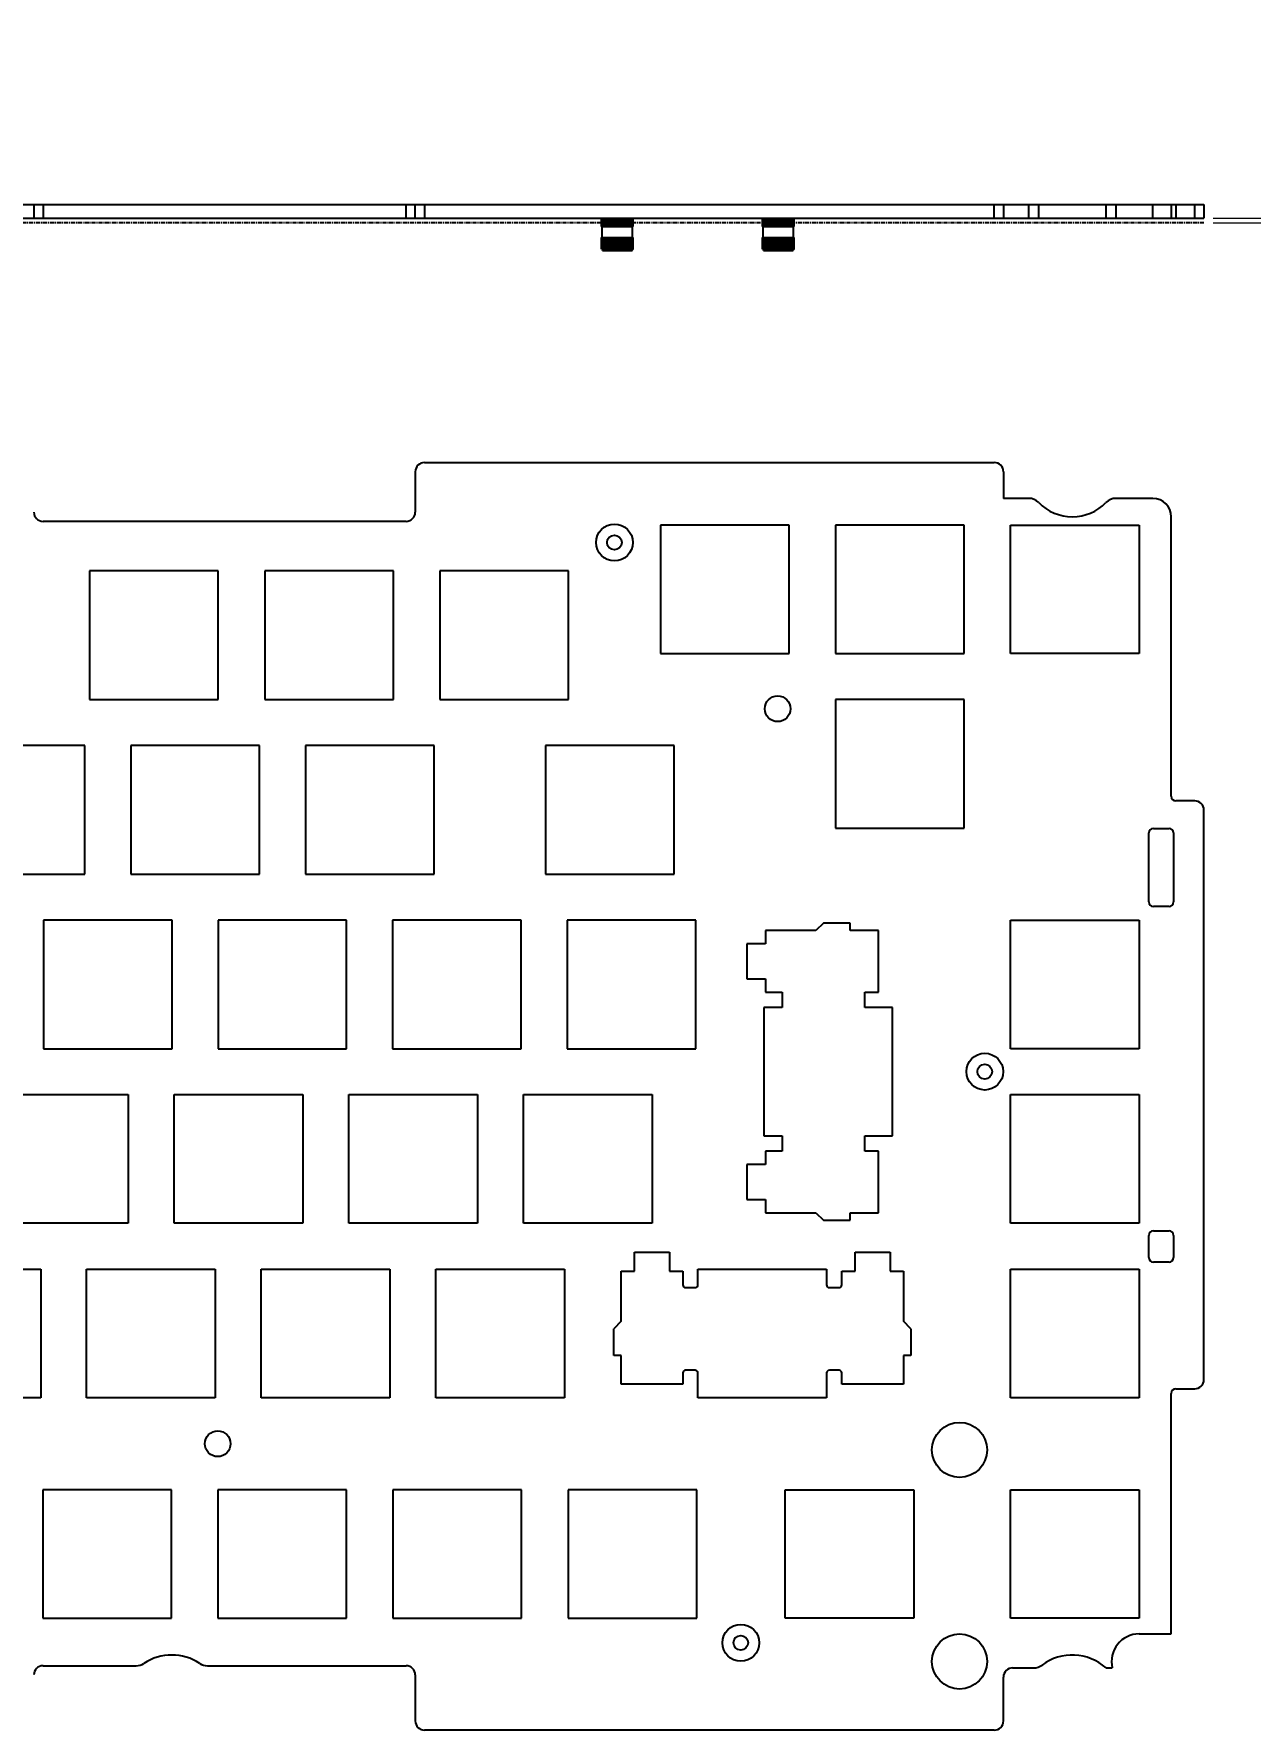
# Model space of a CAD drawing. Header units: inches. Extents: x 581 to 1083, y 756 to 1133.
# Drawn here: x 772.2 to 904.5, y 755.7 to 940.4 of the extents above; entities that cross this region are included whole.
import ezdxf

# ---------------------------------------------------------------- set-up
doc = ezdxf.new("R2010")
doc.units = ezdxf.units.IN
doc.header["$LTSCALE"] = 1.21
doc.header["$MEASUREMENT"] = 0
doc.header["$PDMODE"] = 3
doc.header["$PDSIZE"] = 0.3125
doc.linetypes.add('CENTER', pattern=[0.6, 0.375, -0.075, 0.075, -0.075])
doc.layers.get('0').update_dxf_attribs({"linetype": 'CONTINUOUS'})
doc.layers.get('Defpoints').update_dxf_attribs({"linetype": 'CONTINUOUS'})
doc.styles.get("Standard").update_dxf_attribs({"font": 'txt', "width": 0.8})
doc.dimstyles.new('YanXiu', dxfattribs={"dimscale": 1.5, "dimtxt": 4, "dimasz": 3, "dimexe": 0.66, "dimexo": 0.66, "dimgap": 0.66, "dimtad": 0, "dimdsep": 46, "dimtxsty": 'STANDARD', "dimcen": 0, "dimclrd": 3, "dimclre": 6, "dimclrt": 3, "dimazin": 2, "dimtm": 1e-09, "dimtfac": 1, "dimtofl": 0, "dimtmove": 0, "dimatfit": 3, "dimfxl": 1, "dimlwd": 5, "dimlwe": 5, "dimarcsym": 0})

# ---------------------------------------------------------------- blocks, each defined once
blk = doc.blocks.new('*D19')
at = {"color": 3, "lineweight": 5}
for p, q in [((944.81, 924.78), (944.81, 929.28)), ((944.81, 915.28), (944.81, 910.78))]:
    blk.add_line(p, q, dxfattribs=at)
at = {"color": 6, "lineweight": 5}
for p, q in [((900.5, 920.28), (945.8, 920.28)), ((900.5, 919.78), (945.8, 919.78))]:
    blk.add_line(p, q, dxfattribs=at)
at = {"color": 3}
for points in [[(944.06, 924.78), (945.56, 924.78), (944.81, 920.28)], [(944.06, 915.28), (945.56, 915.28), (944.81, 919.78)]]:
    blk.add_solid(points, dxfattribs=at)
at = {"layer": 'Defpoints', "color": 0}
for p in [(899.51, 920.28), (899.51, 919.78), (944.81, 920.28)]:
    blk.add_point(p, dxfattribs=at)
at = {"color": 3, "insert": (944.81, 934.67), "char_height": 6, "attachment_point": 5, "rotation": 90}
blk.add_mtext('0.5', dxfattribs=at)

msp = doc.modelspace()

# ---------------------------------------------------------------- linework, layer by layer
at = {"color": 7, "linetype": 'Continuous'}
for p, q in [((580.83, 921.779), (899.51, 921.779)), ((772.195, 921.779), (772.195, 920.279)), ((773.195, 921.779), (773.195, 920.279)), ((812.695, 920.279), (812.695, 921.779)), ((813.695, 920.279), (813.695, 921.779)), ((814.695, 921.779), (814.695, 920.279)), ((876.695, 920.279), (876.695, 921.779)), ((877.695, 921.779), (877.695, 920.279)), ((880.462, 920.279), (880.462, 921.779)), ((881.538, 920.279), (881.538, 921.779)), ((888.852, 921.779), (888.852, 920.279)), ((889.928, 921.779), (889.928, 920.279)), ((893.96, 920.279), (893.96, 921.779)), ((895.96, 921.779), (895.96, 920.279)), ((896.46, 921.779), (896.46, 920.279)), ((898.51, 920.279), (898.51, 921.779)), ((899.51, 921.779), (899.51, 920.279)), ((580.83, 920.279), (899.51, 920.279)), ((833.949, 919.379), (833.949, 920.279)), ((833.985, 919.379), (833.985, 920.279)), ((834.04, 916.929), (834.04, 920.279)), ((834.053, 920.279), (834.053, 919.379)), ((834.113, 919.379), (834.113, 920.279)), ((834.129, 920.279), (834.129, 919.379)), ((834.203, 919.379), (834.203, 920.279)), ((834.223, 920.279), (834.223, 919.379)), ((834.309, 919.379), (834.309, 920.279)), ((834.332, 920.279), (834.332, 919.379)), ((834.43, 919.379), (834.43, 920.279)), ((834.456, 920.279), (834.456, 919.379)), ((834.565, 919.379), (834.565, 920.279)), ((834.593, 920.279), (834.593, 919.379)), ((834.712, 919.379), (834.712, 920.279)), ((834.742, 920.279), (834.742, 919.379)), ((834.87, 919.379), (834.87, 920.279)), ((834.902, 920.279), (834.902, 919.379)), ((835.036, 919.379), (835.036, 920.279)), ((835.07, 920.279), (835.07, 919.379)), ((835.21, 919.379), (835.21, 920.279)), ((835.245, 920.279), (835.245, 919.379)), ((835.389, 919.379), (835.389, 920.279)), ((835.424, 920.279), (835.424, 919.379)), ((835.571, 919.379), (835.571, 920.279)), ((835.607, 920.279), (835.607, 919.379)), ((835.754, 919.379), (835.754, 920.279)), ((835.79, 920.279), (835.79, 919.379)), ((835.936, 919.379), (835.936, 920.279)), ((835.972, 920.279), (835.972, 919.379)), ((836.116, 919.379), (836.116, 920.279)), ((836.151, 920.279), (836.151, 919.379)), ((836.29, 919.379), (836.29, 920.279)), ((836.324, 920.279), (836.324, 919.379)), ((836.459, 919.379), (836.459, 920.279)), ((836.491, 920.279), (836.491, 919.379)), ((836.618, 919.379), (836.618, 920.279)), ((836.649, 920.279), (836.649, 919.379)), ((836.767, 919.379), (836.767, 920.279)), ((836.796, 920.279), (836.796, 919.379)), ((836.905, 919.379), (836.905, 920.279)), ((836.93, 920.279), (836.93, 919.379)), ((837.029, 919.379), (837.029, 920.279)), ((837.052, 920.279), (837.052, 919.379)), ((837.138, 919.379), (837.138, 920.279)), ((837.158, 920.279), (837.158, 919.379)), ((837.231, 919.379), (837.231, 920.279)), ((837.248, 920.279), (837.248, 919.379)), ((837.307, 919.379), (837.307, 920.279)), ((837.32, 916.929), (837.32, 920.279)), ((837.366, 919.379), (837.366, 920.279)), ((837.406, 919.379), (837.406, 920.279)), ((851.464, 919.379), (851.464, 920.279)), ((851.5, 919.379), (851.5, 920.279)), ((851.555, 916.929), (851.555, 920.279)), ((851.568, 920.279), (851.568, 919.379)), ((851.628, 919.379), (851.628, 920.279)), ((851.644, 920.279), (851.644, 919.379)), ((851.718, 919.379), (851.718, 920.279)), ((851.738, 920.279), (851.738, 919.379)), ((851.824, 919.379), (851.824, 920.279)), ((851.847, 920.279), (851.847, 919.379)), ((851.945, 919.379), (851.945, 920.279)), ((851.971, 920.279), (851.971, 919.379)), ((852.08, 919.379), (852.08, 920.279)), ((852.108, 920.279), (852.108, 919.379)), ((852.227, 919.379), (852.227, 920.279)), ((852.257, 920.279), (852.257, 919.379)), ((852.385, 919.379), (852.385, 920.279)), ((852.417, 920.279), (852.417, 919.379)), ((852.551, 919.379), (852.551, 920.279)), ((852.585, 920.279), (852.585, 919.379)), ((852.725, 919.379), (852.725, 920.279)), ((852.76, 920.279), (852.76, 919.379)), ((852.904, 919.379), (852.904, 920.279)), ((852.939, 920.279), (852.939, 919.379)), ((853.086, 919.379), (853.086, 920.279)), ((853.122, 920.279), (853.122, 919.379)), ((853.269, 919.379), (853.269, 920.279)), ((853.305, 920.279), (853.305, 919.379)), ((853.451, 919.379), (853.451, 920.279)), ((853.487, 920.279), (853.487, 919.379)), ((853.631, 919.379), (853.631, 920.279)), ((853.666, 920.279), (853.666, 919.379)), ((853.805, 919.379), (853.805, 920.279)), ((853.839, 920.279), (853.839, 919.379)), ((853.974, 919.379), (853.974, 920.279)), ((854.006, 920.279), (854.006, 919.379)), ((854.133, 919.379), (854.133, 920.279)), ((854.164, 920.279), (854.164, 919.379)), ((854.282, 919.379), (854.282, 920.279)), ((854.311, 920.279), (854.311, 919.379)), ((854.42, 919.379), (854.42, 920.279)), ((854.445, 920.279), (854.445, 919.379)), ((854.544, 919.379), (854.544, 920.279)), ((854.567, 920.279), (854.567, 919.379)), ((854.653, 919.379), (854.653, 920.279)), ((854.673, 920.279), (854.673, 919.379)), ((854.746, 919.379), (854.746, 920.279)), ((854.763, 920.279), (854.763, 919.379)), ((854.822, 919.379), (854.822, 920.279)), ((854.835, 916.929), (854.835, 920.279)), ((854.881, 919.379), (854.881, 920.279)), ((854.921, 919.379), (854.921, 920.279)), ((833.949, 919.379), (833.955, 919.379)), ((833.955, 918.179), (833.949, 918.179)), ((833.949, 916.929), (833.949, 918.179)), ((833.985, 918.179), (837.366, 918.179)), ((833.985, 916.929), (833.985, 918.179)), ((833.995, 919.379), (834.176, 919.379)), ((834.053, 918.179), (834.053, 916.929)), ((834.113, 916.929), (834.113, 918.179)), ((834.129, 918.179), (834.129, 916.929)), ((834.203, 919.379), (837.366, 919.379)), ((834.203, 916.929), (834.203, 918.179)), ((834.223, 918.179), (834.223, 916.929)), ((834.309, 916.929), (834.309, 918.179)), ((834.332, 918.179), (834.332, 916.929)), ((834.43, 916.929), (834.43, 918.179)), ((834.456, 918.179), (834.456, 916.929)), ((834.559, 916.854), (834.565, 918.179)), ((834.593, 918.179), (834.593, 916.929)), ((834.712, 916.929), (834.712, 918.179)), ((834.742, 918.179), (834.742, 916.929)), ((834.87, 916.929), (834.87, 918.179)), ((834.902, 918.179), (834.902, 916.929)), ((835.036, 916.929), (835.036, 918.179)), ((835.07, 918.179), (835.07, 916.929)), ((835.21, 916.929), (835.21, 918.179)), ((835.245, 918.179), (835.245, 916.929)), ((835.389, 916.929), (835.389, 918.179)), ((835.424, 918.179), (835.424, 916.929)), ((835.571, 916.929), (835.571, 918.179)), ((835.607, 918.179), (835.607, 916.929)), ((835.754, 916.929), (835.754, 918.179)), ((835.79, 918.179), (835.79, 916.929)), ((835.936, 916.929), (835.936, 918.179)), ((835.972, 918.179), (835.972, 916.929)), ((836.116, 916.929), (836.116, 918.179)), ((836.151, 918.179), (836.151, 916.929)), ((836.29, 916.929), (836.29, 918.179)), ((836.324, 918.179), (836.324, 916.929)), ((836.459, 916.929), (836.459, 918.179)), ((836.491, 918.179), (836.491, 916.929)), ((836.618, 916.929), (836.618, 918.179)), ((836.649, 918.179), (836.649, 916.929)), ((836.767, 916.929), (836.767, 918.179)), ((836.796, 918.179), (836.801, 916.854)), ((836.905, 916.929), (836.905, 918.179)), ((836.93, 918.179), (836.93, 916.929)), ((837.029, 916.929), (837.029, 918.179)), ((837.052, 918.179), (837.052, 916.929)), ((837.138, 916.929), (837.138, 918.179)), ((837.158, 918.179), (837.158, 916.929)), ((837.231, 916.929), (837.231, 918.179)), ((837.248, 918.179), (837.248, 916.929)), ((837.307, 916.929), (837.307, 918.179)), ((837.366, 916.929), (837.366, 918.179)), ((837.406, 919.379), (837.411, 919.379)), ((837.411, 918.179), (837.406, 918.179)), ((837.406, 916.929), (837.406, 918.179)), ((851.464, 919.379), (851.47, 919.379)), ((851.47, 918.179), (851.464, 918.179)), ((851.464, 916.929), (851.464, 918.179)), ((851.5, 919.379), (854.881, 919.379)), ((851.5, 918.179), (854.763, 918.179)), ((851.5, 916.929), (851.5, 918.179)), ((851.568, 918.179), (851.568, 916.929)), ((851.628, 916.929), (851.628, 918.179)), ((851.644, 918.179), (851.644, 916.929)), ((851.718, 916.929), (851.718, 918.179)), ((851.738, 918.179), (851.738, 916.929)), ((851.824, 916.929), (851.824, 918.179)), ((851.847, 918.179), (851.847, 916.929)), ((851.945, 916.929), (851.945, 918.179)), ((851.971, 918.179), (851.971, 916.929)), ((852.074, 916.854), (852.08, 918.179)), ((852.108, 918.179), (852.108, 916.929)), ((852.227, 916.929), (852.227, 918.179)), ((852.257, 918.179), (852.257, 916.929)), ((852.385, 916.929), (852.385, 918.179)), ((852.417, 918.179), (852.417, 916.929)), ((852.551, 916.929), (852.551, 918.179)), ((852.585, 918.179), (852.585, 916.929)), ((852.725, 916.929), (852.725, 918.179)), ((852.76, 918.179), (852.76, 916.929)), ((852.904, 916.929), (852.904, 918.179)), ((852.939, 918.179), (852.939, 916.929)), ((853.086, 916.929), (853.086, 918.179)), ((853.122, 918.179), (853.122, 916.929)), ((853.269, 916.929), (853.269, 918.179)), ((853.305, 918.179), (853.305, 916.929)), ((853.451, 916.929), (853.451, 918.179)), ((853.487, 918.179), (853.487, 916.929)), ((853.631, 916.929), (853.631, 918.179)), ((853.666, 918.179), (853.666, 916.929)), ((853.805, 916.929), (853.805, 918.179)), ((853.839, 918.179), (853.839, 916.929)), ((853.974, 916.929), (853.974, 918.179)), ((854.006, 918.179), (854.006, 916.929)), ((854.133, 916.929), (854.133, 918.179)), ((854.164, 918.179), (854.164, 916.929)), ((854.282, 916.929), (854.282, 918.179)), ((854.311, 918.179), (854.316, 916.854)), ((854.42, 916.929), (854.42, 918.179)), ((854.445, 918.179), (854.445, 916.929)), ((854.544, 916.929), (854.544, 918.179)), ((854.567, 918.179), (854.567, 916.929)), ((854.653, 916.929), (854.653, 918.179)), ((854.673, 918.179), (854.673, 916.929)), ((854.746, 916.929), (854.746, 918.179)), ((854.763, 918.179), (854.763, 916.929)), ((854.779, 918.179), (854.881, 918.179)), ((854.822, 916.929), (854.822, 918.179)), ((854.881, 916.929), (854.881, 918.179)), ((854.921, 919.379), (854.926, 919.379)), ((854.926, 918.179), (854.921, 918.179)), ((854.921, 916.929), (854.921, 918.179)), ((833.949, 916.929), (833.955, 916.929)), ((833.985, 916.929), (833.995, 916.929)), ((834.04, 916.929), (834.053, 916.929)), ((834.08, 916.779), (834.046, 916.813)), ((834.08, 916.779), (837.28, 916.779)), ((834.113, 916.929), (834.129, 916.929)), ((834.203, 916.929), (834.223, 916.929)), ((834.309, 916.929), (834.332, 916.929)), ((834.43, 916.929), (834.456, 916.929)), ((834.432, 916.904), (834.43, 916.929)), ((834.563, 916.904), (834.565, 916.929)), ((834.565, 916.929), (834.593, 916.929)), ((834.696, 916.929), (834.696, 916.854)), ((834.712, 916.929), (834.742, 916.929)), ((834.87, 916.929), (834.902, 916.929)), ((835.036, 916.929), (835.07, 916.929)), ((835.21, 916.929), (835.245, 916.929)), ((835.389, 916.929), (835.424, 916.929)), ((835.571, 916.929), (835.607, 916.929)), ((835.754, 916.929), (835.79, 916.929)), ((835.936, 916.929), (835.972, 916.929)), ((836.116, 916.929), (836.151, 916.929)), ((836.29, 916.929), (836.324, 916.929)), ((836.459, 916.929), (836.491, 916.929)), ((836.618, 916.929), (836.649, 916.929)), ((836.665, 916.929), (836.665, 916.854)), ((836.767, 916.929), (836.796, 916.929)), ((836.796, 916.929), (836.799, 916.879)), ((836.799, 916.879), (836.801, 916.854)), ((836.905, 916.929), (836.93, 916.929)), ((836.927, 916.879), (836.925, 916.854)), ((836.93, 916.929), (836.927, 916.879)), ((837.029, 916.929), (837.052, 916.929)), ((837.138, 916.929), (837.158, 916.929)), ((837.231, 916.929), (837.248, 916.929)), ((837.28, 916.779), (837.314, 916.813)), ((837.307, 916.929), (837.32, 916.929)), ((837.366, 916.929), (837.375, 916.929)), ((837.406, 916.929), (837.411, 916.929)), ((851.464, 916.929), (851.47, 916.929)), ((851.5, 916.929), (851.51, 916.929)), ((851.555, 916.929), (851.568, 916.929)), ((851.595, 916.779), (851.561, 916.813)), ((851.595, 916.779), (854.795, 916.779)), ((851.628, 916.929), (851.644, 916.929)), ((851.718, 916.929), (851.738, 916.929)), ((851.824, 916.929), (851.847, 916.929)), ((851.945, 916.929), (851.971, 916.929)), ((851.947, 916.904), (851.945, 916.929)), ((852.078, 916.904), (852.08, 916.929)), ((852.08, 916.929), (852.108, 916.929)), ((852.211, 916.929), (852.211, 916.854)), ((852.227, 916.929), (852.257, 916.929)), ((852.385, 916.929), (852.417, 916.929)), ((852.551, 916.929), (852.585, 916.929)), ((852.725, 916.929), (852.76, 916.929)), ((852.904, 916.929), (852.939, 916.929)), ((853.086, 916.929), (853.122, 916.929)), ((853.269, 916.929), (853.305, 916.929)), ((853.451, 916.929), (853.487, 916.929)), ((853.631, 916.929), (853.666, 916.929)), ((853.805, 916.929), (853.839, 916.929)), ((853.974, 916.929), (854.006, 916.929)), ((854.133, 916.929), (854.164, 916.929)), ((854.18, 916.929), (854.18, 916.854)), ((854.282, 916.929), (854.311, 916.929)), ((854.311, 916.929), (854.314, 916.879)), ((854.314, 916.879), (854.316, 916.854)), ((854.42, 916.929), (854.445, 916.929)), ((854.442, 916.879), (854.44, 916.854)), ((854.445, 916.929), (854.442, 916.879)), ((854.544, 916.929), (854.567, 916.929)), ((854.653, 916.929), (854.673, 916.929)), ((854.746, 916.929), (854.763, 916.929)), ((854.795, 916.779), (854.829, 916.813)), ((854.822, 916.929), (854.835, 916.929)), ((854.881, 916.929), (854.89, 916.929)), ((854.921, 916.929), (854.926, 916.929)), ((814.695, 893.695), (876.695, 893.695)), ((813.695, 892.695), (813.695, 888.295)), ((877.695, 892.695), (877.695, 889.795)), ((880.462, 889.795), (877.695, 889.795)), ((893.96, 889.795), (889.928, 889.795)), ((812.695, 887.295), (773.195, 887.295)), ((854.36, 886.895), (840.36, 886.895)), ((840.36, 886.895), (840.36, 872.895)), ((854.36, 872.895), (854.36, 886.895)), ((873.41, 886.895), (859.41, 886.895)), ((859.41, 886.895), (859.41, 872.895)), ((873.41, 872.895), (873.41, 886.895)), ((878.46, 886.895), (892.46, 886.895)), ((878.46, 872.895), (878.46, 886.895)), ((892.46, 886.895), (892.46, 872.895)), ((895.96, 857.373), (895.96, 887.795)), ((778.26, 881.895), (778.26, 867.895)), ((792.26, 881.895), (778.26, 881.895)), ((792.26, 867.895), (792.26, 881.895)), ((797.31, 881.895), (797.31, 867.895)), ((811.31, 881.895), (797.31, 881.895)), ((811.31, 867.895), (811.31, 881.895)), ((830.36, 881.895), (816.36, 881.895)), ((816.36, 881.895), (816.36, 867.895)), ((830.36, 867.895), (830.36, 881.895)), ((840.36, 872.895), (854.36, 872.895)), ((859.41, 872.895), (873.41, 872.895)), ((892.46, 872.895), (878.46, 872.895)), ((778.26, 867.895), (792.26, 867.895)), ((797.31, 867.895), (811.31, 867.895)), ((816.36, 867.895), (830.36, 867.895)), ((873.41, 867.895), (859.41, 867.895)), ((859.41, 867.895), (859.41, 853.895)), ((873.41, 853.895), (873.41, 867.895)), ((777.735, 862.895), (763.735, 862.895)), ((777.735, 848.895), (777.735, 862.895)), ((782.735, 862.895), (782.735, 848.895)), ((796.735, 862.895), (782.735, 862.895)), ((796.735, 848.895), (796.735, 862.895)), ((815.735, 862.895), (801.735, 862.895)), ((801.735, 862.895), (801.735, 848.895)), ((815.735, 848.895), (815.735, 862.895)), ((841.88, 862.895), (827.88, 862.895)), ((827.88, 862.895), (827.88, 848.895)), ((841.88, 848.895), (841.88, 862.895)), ((898.51, 856.873), (896.46, 856.873)), ((899.51, 793.873), (899.51, 855.873)), ((859.41, 853.895), (873.41, 853.895)), ((893.51, 845.873), (893.51, 853.373)), ((894.01, 853.873), (895.71, 853.873)), ((896.21, 853.373), (896.21, 845.873)), ((763.735, 848.895), (777.735, 848.895)), ((782.735, 848.895), (796.735, 848.895)), ((801.735, 848.895), (815.735, 848.895)), ((827.88, 848.895), (841.88, 848.895)), ((787.225, 843.895), (773.225, 843.895)), ((773.225, 843.895), (773.225, 829.895)), ((787.225, 829.895), (787.225, 843.895)), ((806.225, 843.895), (792.225, 843.895)), ((792.225, 843.895), (792.225, 829.895)), ((806.225, 829.895), (806.225, 843.895)), ((825.225, 843.895), (811.225, 843.895)), ((811.225, 843.895), (811.225, 829.895)), ((825.225, 829.895), (825.225, 843.895)), ((878.46, 843.895), (892.46, 843.895)), ((878.46, 829.895), (878.46, 843.895)), ((892.46, 843.895), (892.46, 829.895)), ((895.71, 845.373), (894.01, 845.373)), ((773.225, 829.895), (787.225, 829.895)), ((792.225, 829.895), (806.225, 829.895)), ((811.225, 829.895), (825.225, 829.895)), ((892.46, 829.895), (878.46, 829.895)), ((768.46, 824.895), (782.46, 824.895)), ((782.46, 824.895), (782.46, 810.895)), ((787.46, 824.895), (801.46, 824.895)), ((787.46, 810.895), (787.46, 824.895)), ((801.46, 824.895), (801.46, 810.895)), ((806.46, 824.895), (820.46, 824.895)), ((806.46, 810.895), (806.46, 824.895)), ((820.46, 824.895), (820.46, 810.895)), ((825.46, 824.895), (839.46, 824.895)), ((825.46, 810.895), (825.46, 824.895)), ((839.46, 824.895), (839.46, 810.895)), ((878.46, 824.895), (892.46, 824.895)), ((878.46, 810.895), (878.46, 824.895)), ((892.46, 824.895), (892.46, 810.895)), ((782.46, 810.895), (768.46, 810.895)), ((801.46, 810.895), (787.46, 810.895)), ((820.46, 810.895), (806.46, 810.895)), ((839.46, 810.895), (825.46, 810.895)), ((892.46, 810.895), (878.46, 810.895)), ((893.51, 807.173), (893.51, 809.573)), ((894.01, 810.073), (895.71, 810.073)), ((896.21, 809.573), (896.21, 807.173)), ((837.555, 807.745), (841.355, 807.745)), ((837.555, 805.695), (837.555, 807.745)), ((841.355, 807.745), (841.355, 805.695)), ((861.555, 807.745), (865.355, 807.745)), ((861.555, 805.695), (861.555, 807.745)), ((865.355, 807.745), (865.355, 805.695)), ((758.93, 805.895), (772.93, 805.895)), ((772.93, 805.895), (772.93, 791.895)), ((777.93, 805.895), (791.93, 805.895)), ((777.93, 791.895), (777.93, 805.895)), ((791.93, 805.895), (791.93, 791.895)), ((796.93, 805.895), (810.93, 805.895)), ((796.93, 791.895), (796.93, 805.895)), ((810.93, 805.895), (810.93, 791.895)), ((815.93, 805.895), (829.93, 805.895)), ((815.93, 791.895), (815.93, 805.895)), ((829.93, 805.895), (829.93, 791.895)), ((836.105, 805.695), (837.555, 805.695)), ((836.105, 800.22), (836.105, 805.695)), ((841.355, 805.695), (842.805, 805.695)), ((842.805, 805.695), (842.805, 804.195)), ((844.455, 805.895), (858.455, 805.895)), ((844.455, 804.195), (844.455, 805.895)), ((858.455, 805.895), (858.455, 804.195)), ((860.105, 805.695), (861.555, 805.695)), ((860.105, 804.195), (860.105, 805.695)), ((865.355, 805.695), (866.805, 805.695)), ((866.805, 805.695), (866.805, 800.22)), ((878.46, 805.895), (892.46, 805.895)), ((878.46, 791.895), (878.46, 805.895)), ((892.46, 805.895), (892.46, 791.895)), ((895.71, 806.673), (894.01, 806.673)), ((843.105, 803.895), (844.155, 803.895)), ((858.755, 803.895), (859.805, 803.895)), ((836.105, 800.22), (835.28, 799.395)), ((867.63, 799.395), (866.805, 800.22)), ((835.28, 796.495), (835.28, 799.395)), ((867.63, 799.395), (867.63, 796.495)), ((836.105, 796.495), (835.28, 796.495)), ((836.105, 793.395), (836.105, 796.495)), ((867.63, 796.495), (866.805, 796.495)), ((866.805, 796.495), (866.805, 793.395)), ((842.805, 794.595), (842.805, 793.395)), ((844.155, 794.895), (843.105, 794.895)), ((844.455, 791.895), (844.455, 794.595)), ((858.455, 794.595), (858.455, 791.895)), ((859.805, 794.895), (858.755, 794.895)), ((860.105, 793.395), (860.105, 794.595)), ((842.805, 793.395), (836.105, 793.395)), ((866.805, 793.395), (860.105, 793.395)), ((895.96, 766.195), (895.96, 792.373)), ((896.46, 792.873), (898.51, 792.873)), ((772.93, 791.895), (758.93, 791.895)), ((791.93, 791.895), (777.93, 791.895)), ((810.93, 791.895), (796.93, 791.895)), ((829.93, 791.895), (815.93, 791.895)), ((858.455, 791.895), (844.455, 791.895)), ((892.46, 791.895), (878.46, 791.895)), ((787.163, 781.895), (773.163, 781.895)), ((773.163, 781.895), (773.163, 767.895)), ((787.163, 767.895), (787.163, 781.895)), ((806.213, 781.895), (792.213, 781.895)), ((792.213, 781.895), (792.213, 767.895)), ((806.213, 767.895), (806.213, 781.895)), ((825.263, 781.895), (811.263, 781.895)), ((811.263, 781.895), (811.263, 767.895)), ((825.263, 767.895), (825.263, 781.895)), ((844.313, 781.895), (830.313, 781.895)), ((830.313, 781.895), (830.313, 767.895)), ((844.313, 767.895), (844.313, 781.895)), ((853.93, 781.895), (867.93, 781.895)), ((853.93, 767.895), (853.93, 781.895)), ((867.93, 781.895), (867.93, 767.895)), ((878.46, 781.895), (892.46, 781.895)), ((878.46, 767.895), (878.46, 781.895)), ((892.46, 781.895), (892.46, 767.895)), ((773.163, 767.895), (787.163, 767.895)), ((792.213, 767.895), (806.213, 767.895)), ((811.263, 767.895), (825.263, 767.895)), ((830.313, 767.895), (844.313, 767.895)), ((867.93, 767.895), (853.93, 767.895)), ((892.46, 767.895), (878.46, 767.895)), ((892.459, 766.195), (895.96, 766.195)), ((773.195, 762.728), (783.325, 762.728)), ((791.065, 762.728), (812.695, 762.728)), ((878.695, 762.495), (880.995, 762.495)), ((888.861, 762.495), (889.542, 762.495)), ((813.695, 761.728), (813.695, 756.728)), ((877.695, 756.728), (877.695, 761.495)), ((876.695, 755.728), (814.695, 755.728))]:
    msp.add_line(p, q, dxfattribs=at)
at = {"color": 1, "linetype": 'CENTER'}
msp.add_line((899.51, 919.779), (580.792, 919.779), dxfattribs=at)
at = {"color": 1, "linetype": 'Continuous'}
for p, q in [((844.225, 843.895), (830.225, 843.895)), ((830.225, 843.895), (830.225, 829.895)), ((844.225, 829.895), (844.225, 843.895)), ((857.285, 842.745), (851.81, 842.745)), ((851.81, 842.745), (851.81, 841.295)), ((858.11, 843.57), (857.285, 842.745)), ((861.01, 843.57), (858.11, 843.57)), ((861.01, 842.745), (861.01, 843.57)), ((864.11, 842.745), (861.01, 842.745)), ((864.11, 836.045), (864.11, 842.745)), ((851.81, 841.295), (849.76, 841.295)), ((849.76, 841.295), (849.76, 837.495)), ((849.76, 837.495), (851.81, 837.495)), ((851.81, 837.495), (851.81, 836.045)), ((851.81, 836.045), (853.61, 836.045)), ((853.61, 836.045), (853.61, 834.395)), ((862.61, 836.045), (864.11, 836.045)), ((862.61, 834.395), (862.61, 836.045)), ((853.61, 834.395), (851.61, 834.395)), ((851.61, 834.395), (851.61, 820.395)), ((865.61, 834.395), (862.61, 834.395)), ((865.61, 820.395), (865.61, 834.395)), ((830.225, 829.895), (844.225, 829.895)), ((851.61, 820.395), (853.61, 820.395)), ((853.61, 820.395), (853.61, 818.745)), ((862.61, 820.395), (865.61, 820.395)), ((862.61, 818.745), (862.61, 820.395)), ((853.61, 818.745), (851.81, 818.745)), ((851.81, 818.745), (851.81, 817.295)), ((864.11, 818.745), (862.61, 818.745)), ((864.11, 812.045), (864.11, 818.745)), ((851.81, 817.295), (849.76, 817.295)), ((849.76, 817.295), (849.76, 813.495)), ((849.76, 813.495), (851.81, 813.495)), ((851.81, 813.495), (851.81, 812.045)), ((851.81, 812.045), (857.285, 812.045)), ((857.285, 812.045), (858.11, 811.22)), ((858.11, 811.22), (861.01, 811.22)), ((861.01, 812.045), (864.11, 812.045)), ((861.01, 811.22), (861.01, 812.045))]:
    msp.add_line(p, q, dxfattribs=at)
at = {"color": 7, "linetype": 'Continuous'}
for centre, radius in [((835.36, 884.995), 2), ((835.36, 884.995), 0.8), ((853.125, 866.895), 1.4), ((875.66, 827.395), 2), ((875.66, 827.395), 0.8), ((872.919, 786.223), 3), ((792.195, 786.895), 1.4), ((849.113, 765.228), 2), ((872.919, 763.195), 3), ((849.113, 765.228), 0.8)]:
    msp.add_circle(centre, radius, dxfattribs=at)
for centre, radius, start, end in [((706.955, 920.073), 127.741, 359.88274, 0.09239), ((724.47, 920.073), 127.741, 359.88274, 0.09239), ((837.993, 920.386), 5.32, 220.52309, 220.88094), ((838.157, 920.016), 5.19, 216.49244, 216.83915), ((837.966, 921.734), 6.233, 230.42801, 231.15793), ((838.498, 919.678), 5.238, 211.65928, 211.98358), ((838.067, 922.018), 6.481, 231.73513, 232.45748), ((838.059, 919.403), 4.719, 211.97674, 212.6925), ((837.638, 921.328), 5.712, 231.16249, 231.56099), ((839.166, 919.389), 5.62, 205.95453, 206.24049), ((837.741, 921.595), 5.947, 232.46193, 232.85593), ((838.644, 919.131), 5.038, 206.23413, 206.86745), ((838.18, 922.242), 6.681, 232.68019, 233.39614), ((837.855, 921.805), 6.136, 233.40049, 233.79076), ((840.549, 919.16), 6.726, 199.3685, 199.5961), ((840.12, 919.007), 6.271, 199.59742, 199.84009), ((839.627, 918.83), 5.748, 199.83782, 200.10092), ((838.299, 922.398), 6.821, 233.29386, 234.00524), ((837.975, 921.951), 6.269, 234.00953, 234.39715), ((844.062, 919.002), 9.971, 191.99551, 192.14352), ((842.972, 918.766), 8.856, 192.13992, 192.46976), ((838.555, 922.657), 7.117, 233.59975, 233.94292), ((838.299, 922.307), 6.683, 233.9463, 234.31215), ((838.098, 922.026), 6.337, 234.30914, 234.6954), ((859.252, 918.69), 24.884, 184.11623, 184.23122), ((838.679, 922.657), 7.117, 233.59975, 233.94292), ((838.423, 922.307), 6.683, 233.9463, 234.31215), ((838.222, 922.026), 6.337, 234.30914, 234.6954), ((809.743, 918.69), 24.884, 355.76878, 355.88377), ((838.802, 922.576), 7.043, 233.29776, 233.64206), ((838.547, 922.229), 6.612, 233.64545, 234.01254), ((838.345, 921.951), 6.269, 234.00953, 234.39715), ((826.049, 918.766), 8.856, 347.53024, 347.86008), ((824.958, 919.002), 9.971, 347.85648, 348.00449), ((838.925, 922.417), 6.9, 232.68416, 233.03061), ((838.565, 921.938), 6.301, 233.0274, 233.78716), ((828.997, 918.992), 6.225, 339.91084, 340.64421), ((838.8, 921.869), 6.293, 231.72581, 232.84215), ((830.343, 919.212), 5.219, 333.14142, 334.0607), ((838.925, 921.592), 6.049, 230.41844, 231.54683), ((831.055, 919.49), 4.881, 327.31708, 328.35712), ((839.056, 921.268), 5.775, 228.70613, 229.8468), ((831.487, 919.814), 4.852, 322.41478, 323.52426), ((839.2, 920.912), 5.488, 226.53264, 227.68307), ((831.892, 920.069), 4.836, 318.34081, 319.12591), ((831.526, 920.386), 5.32, 319.11906, 319.47691), ((839.369, 920.541), 5.215, 223.82742, 224.9808), ((832.1, 920.433), 5.062, 315.00945, 315.80115), ((831.751, 920.773), 5.55, 315.79451, 316.1562), ((839.711, 920.28), 5.158, 220.51713, 221.25464), ((839.35, 919.964), 4.678, 221.2598, 221.66523), ((832.266, 920.798), 5.332, 312.30749, 313.09669), ((831.927, 921.161), 5.829, 313.09028, 313.45152), ((840.012, 919.917), 5.025, 216.48641, 217.20163), ((839.624, 919.623), 4.538, 217.20684, 217.60111), ((832.305, 921.268), 5.775, 310.15284, 311.29352), ((840.306, 919.49), 4.881, 211.64256, 212.68259), ((832.436, 921.592), 6.049, 308.45281, 309.58121), ((841.017, 919.212), 5.219, 205.93902, 206.85829), ((832.561, 921.869), 6.293, 307.1575, 308.27385), ((842.364, 918.992), 6.225, 199.35556, 200.08893), ((832.683, 922.089), 6.489, 306.2224, 307.32861), ((845.649, 918.84), 9.202, 191.98677, 192.46463), ((832.806, 922.241), 6.626, 305.61583, 306.71482), ((832.93, 922.319), 6.697, 305.31749, 306.41274), ((833.156, 922.176), 6.522, 305.30953, 306.05974), ((832.829, 922.626), 7.078, 306.05414, 306.3992), ((833.279, 922.1), 6.452, 305.60782, 306.36063), ((828.737, 918.69), 8.499, 347.52706, 347.69828), ((827.667, 918.923), 9.594, 347.70093, 348.00757), ((832.952, 922.545), 7.004, 306.35499, 306.70118), ((833.399, 921.951), 6.317, 306.21428, 306.97214), ((831.717, 918.836), 5.765, 339.89875, 340.16105), ((831.044, 919.078), 6.481, 340.16498, 340.63605), ((833.071, 922.387), 6.862, 306.96642, 307.31478), ((833.512, 921.736), 6.124, 307.14921, 307.91417), ((832.885, 919.046), 4.849, 333.12693, 333.45502), ((832.371, 919.303), 5.424, 333.45974, 334.05094), ((833.614, 921.463), 5.885, 308.4443, 309.21774), ((833.444, 919.313), 4.551, 327.30146, 327.67182), ((833.184, 922.158), 6.659, 307.90833, 308.25973), ((833.01, 919.586), 5.063, 327.67693, 328.34663), ((833.285, 921.868), 6.407, 309.21174, 309.56672), ((833.335, 919.917), 5.025, 322.79837, 323.51359), ((833.49, 920.28), 5.158, 318.74536, 319.48287), ((855.508, 920.386), 5.32, 220.52309, 220.88094), ((855.672, 920.016), 5.19, 216.49244, 216.83915), ((855.481, 921.734), 6.233, 230.42801, 231.15793), ((856.013, 919.678), 5.238, 211.65928, 211.98358), ((855.582, 922.018), 6.481, 231.73513, 232.45748), ((855.574, 919.403), 4.719, 211.97674, 212.6925), ((855.153, 921.328), 5.712, 231.16249, 231.56099), ((856.681, 919.389), 5.62, 205.95453, 206.24049), ((855.256, 921.595), 5.947, 232.46193, 232.85593), ((856.159, 919.131), 5.038, 206.23413, 206.86745), ((855.695, 922.242), 6.681, 232.68019, 233.39614), ((855.37, 921.805), 6.136, 233.40049, 233.79076), ((858.064, 919.16), 6.726, 199.3685, 199.5961), ((857.635, 919.007), 6.271, 199.59742, 199.84009), ((857.142, 918.83), 5.748, 199.83782, 200.10092), ((855.814, 922.398), 6.821, 233.29386, 234.00524), ((855.49, 921.951), 6.269, 234.00953, 234.39715), ((861.577, 919.002), 9.971, 191.99551, 192.14352), ((860.487, 918.766), 8.856, 192.13992, 192.46976), ((856.07, 922.657), 7.117, 233.59975, 233.94292), ((855.814, 922.307), 6.683, 233.9463, 234.31215), ((855.613, 922.026), 6.337, 234.30914, 234.6954), ((876.767, 918.69), 24.884, 184.11623, 184.23122), ((856.194, 922.657), 7.117, 233.59975, 233.94292), ((855.938, 922.307), 6.683, 233.9463, 234.31215), ((855.737, 922.026), 6.337, 234.30914, 234.6954), ((827.258, 918.69), 24.884, 355.76878, 355.88377), ((856.317, 922.576), 7.043, 233.29776, 233.64206), ((856.062, 922.229), 6.612, 233.64545, 234.01254), ((855.86, 921.951), 6.269, 234.00953, 234.39715), ((843.564, 918.766), 8.856, 347.53024, 347.86008), ((842.473, 919.002), 9.971, 347.85648, 348.00449), ((856.44, 922.417), 6.9, 232.68416, 233.03061), ((856.08, 921.938), 6.301, 233.0274, 233.78716), ((846.512, 918.992), 6.225, 339.91084, 340.64421), ((856.315, 921.869), 6.293, 231.72581, 232.84215), ((847.858, 919.212), 5.219, 333.14142, 334.0607), ((856.44, 921.592), 6.049, 230.41844, 231.54683), ((848.57, 919.49), 4.881, 327.31708, 328.35712), ((856.571, 921.268), 5.775, 228.70613, 229.8468), ((849.002, 919.814), 4.852, 322.41478, 323.52426), ((856.715, 920.912), 5.488, 226.53264, 227.68307), ((849.407, 920.069), 4.836, 318.34081, 319.12591), ((849.041, 920.386), 5.32, 319.11906, 319.47691), ((856.884, 920.541), 5.215, 223.82742, 224.9808), ((849.615, 920.433), 5.062, 315.00945, 315.80115), ((849.266, 920.773), 5.55, 315.79451, 316.1562), ((857.226, 920.28), 5.158, 220.51713, 221.25464), ((856.865, 919.964), 4.678, 221.2598, 221.66523), ((849.781, 920.798), 5.332, 312.30749, 313.09669), ((849.442, 921.161), 5.829, 313.09028, 313.45152), ((857.527, 919.917), 5.025, 216.48641, 217.20163), ((857.139, 919.623), 4.538, 217.20684, 217.60111), ((849.82, 921.268), 5.775, 310.15284, 311.29352), ((857.821, 919.49), 4.881, 211.64256, 212.68259), ((849.951, 921.592), 6.049, 308.45281, 309.58121), ((858.532, 919.212), 5.219, 205.93902, 206.85829), ((850.076, 921.869), 6.293, 307.1575, 308.27385), ((859.879, 918.992), 6.225, 199.35556, 200.08893), ((850.198, 922.089), 6.489, 306.2224, 307.32861), ((863.164, 918.84), 9.202, 191.98677, 192.46463), ((850.321, 922.241), 6.626, 305.61583, 306.71482), ((850.445, 922.319), 6.697, 305.31749, 306.41274), ((850.671, 922.176), 6.522, 305.30953, 306.05974), ((850.344, 922.626), 7.078, 306.05414, 306.3992), ((850.794, 922.1), 6.452, 305.60782, 306.36063), ((846.252, 918.69), 8.499, 347.52706, 347.69828), ((845.182, 918.923), 9.594, 347.70093, 348.00757), ((850.467, 922.545), 7.004, 306.35499, 306.70118), ((850.914, 921.951), 6.317, 306.21428, 306.97214), ((849.232, 918.836), 5.765, 339.89875, 340.16105), ((848.559, 919.078), 6.481, 340.16498, 340.63605), ((850.587, 922.387), 6.862, 306.96642, 307.31478), ((851.027, 921.736), 6.124, 307.14921, 307.91417), ((850.4, 919.046), 4.849, 333.12693, 333.45502), ((849.886, 919.303), 5.424, 333.45974, 334.05094), ((851.129, 921.463), 5.885, 308.4443, 309.21774), ((850.959, 919.313), 4.551, 327.30146, 327.67182), ((850.699, 922.158), 6.659, 307.90833, 308.25973), ((850.525, 919.586), 5.063, 327.67693, 328.34663), ((850.8, 921.868), 6.407, 309.21174, 309.56672), ((850.85, 919.917), 5.025, 322.79837, 323.51359), ((851.005, 920.28), 5.158, 318.74536, 319.48287), ((814.695, 892.695), 1, 90, 180), ((876.695, 892.695), 1, 0, 90), ((773.195, 888.295), 1, 180, 270), ((812.695, 888.295), 1, 270, 0), ((880.462, 888.295), 1.5, 44.18438, 90), ((885.195, 892.895), 5.1, 224.18439, 315.81561), ((889.928, 888.295), 1.5, 90, 135.81562), ((893.96, 887.795), 2, 0, 90), ((896.46, 857.373), 0.5, 180, 270), ((898.51, 855.873), 1, 0, 90), ((894.01, 853.373), 0.5, 90, 180), ((895.71, 853.373), 0.5, 0, 90), ((894.01, 845.873), 0.5, 180, 270), ((895.71, 845.873), 0.5, 270, 0), ((894.01, 809.573), 0.5, 90, 180), ((895.71, 809.573), 0.5, 0, 90), ((894.01, 807.173), 0.5, 180, 270), ((895.71, 807.173), 0.5, 270, 0), ((843.105, 804.195), 0.3, 180, 270), ((844.155, 804.195), 0.3, 270, 0), ((858.755, 804.195), 0.3, 180, 270), ((859.805, 804.195), 0.3, 270, 0), ((843.105, 794.595), 0.3, 90, 180), ((844.155, 794.595), 0.3, 0, 90), ((858.755, 794.595), 0.3, 90, 180), ((859.805, 794.595), 0.3, 0, 90), ((896.46, 792.373), 0.5, 90, 180), ((898.51, 793.873), 1, 270, 0), ((892.459, 763.195), 3, 90, 193.49276), ((773.195, 761.728), 1, 90, 180), ((783.325, 764.228), 1.5, 270, 303.56382), ((787.195, 758.395), 5.5, 56.43618, 123.56382), ((791.065, 764.228), 1.5, 236.43618, 270), ((812.695, 761.728), 1, 0, 90), ((878.695, 761.495), 1, 90, 180), ((880.995, 763.995), 1.5, 270, 306.8699), ((885.195, 758.395), 5.5, 48.19816, 126.8699), ((814.695, 756.728), 1, 180, 270), ((876.695, 756.728), 1, 270, 0)]:
    msp.add_arc(centre, radius, start, end, dxfattribs=at)
for points in [[(834.694, 919.379), (834.694, 919.523), (834.695, 919.668), (834.696, 919.812)], [(834.84, 919.379), (834.84, 919.679), (834.843, 919.979), (834.843, 920.279)], [(834.995, 919.379), (834.995, 919.679), (834.999, 919.979), (834.999, 920.279)], [(836.654, 919.379), (836.654, 919.523), (836.661, 919.668), (836.664, 919.812)], [(836.664, 919.812), (836.667, 919.968), (836.665, 920.123), (836.665, 920.279)], [(852.209, 919.379), (852.209, 919.523), (852.21, 919.668), (852.211, 919.812)], [(852.355, 919.379), (852.355, 919.679), (852.358, 919.979), (852.358, 920.279)], [(852.51, 919.379), (852.51, 919.679), (852.514, 919.979), (852.514, 920.279)], [(854.169, 919.379), (854.169, 919.523), (854.176, 919.668), (854.179, 919.812)], [(854.179, 919.812), (854.182, 919.968), (854.18, 920.123), (854.18, 920.279)], [(834.696, 917.747), (834.69, 917.474), (834.696, 917.202), (834.696, 916.929)], [(834.706, 918.179), (834.706, 918.035), (834.699, 917.891), (834.696, 917.747)], [(836.52, 918.179), (836.52, 917.738), (836.518, 917.296), (836.518, 916.854)], [(836.665, 917.747), (836.664, 917.474), (836.665, 917.202), (836.665, 916.929)], [(836.666, 918.179), (836.666, 918.035), (836.665, 917.891), (836.665, 917.747)], [(852.211, 917.747), (852.205, 917.474), (852.211, 917.202), (852.211, 916.929)], [(852.221, 918.179), (852.221, 918.035), (852.214, 917.891), (852.211, 917.747)], [(854.035, 918.179), (854.035, 917.738), (854.033, 917.296), (854.033, 916.854)], [(854.18, 917.747), (854.179, 917.474), (854.18, 917.202), (854.18, 916.929)], [(854.181, 918.179), (854.181, 918.035), (854.18, 917.891), (854.18, 917.747)]]:
    msp.add_open_spline(points, degree=3, dxfattribs=at)
for points, knots in [([(835.158, 919.379), (835.158, 919.529), (835.165, 919.829), (835.163, 920.129), (835.163, 920.279)], [0, 0, 0, 0, 0.4999433, 1, 1, 1, 1]), ([(835.326, 919.379), (835.326, 919.529), (835.334, 919.829), (835.332, 920.129), (835.332, 920.279)], [0, 0, 0, 0, 0.4999494, 1, 1, 1, 1]), ([(835.498, 919.379), (835.498, 919.529), (835.508, 919.829), (835.506, 920.129), (835.505, 920.279)], [0, 0, 0, 0, 0.4999562, 1, 1, 1, 1]), ([(835.673, 919.379), (835.673, 919.529), (835.684, 919.829), (835.681, 920.129), (835.68, 920.279)], [0, 0, 0, 0, 0.4999629, 1, 1, 1, 1]), ([(835.846, 919.379), (835.846, 919.529), (835.859, 919.829), (835.856, 920.129), (835.855, 920.279)], [0, 0, 0, 0, 0.4999626, 1, 1, 1, 1]), ([(836.019, 919.379), (836.019, 919.529), (836.032, 919.829), (836.029, 920.129), (836.029, 920.279)], [0, 0, 0, 0, 0.4999768, 1, 1, 1, 1]), ([(836.187, 919.379), (836.187, 919.529), (836.202, 919.829), (836.198, 920.129), (836.198, 920.279)], [0, 0, 0, 0, 0.4999788, 1, 1, 1, 1]), ([(836.351, 919.379), (836.351, 919.529), (836.366, 919.829), (836.362, 920.129), (836.362, 920.279)], [0, 0, 0, 0, 0.4999883, 1, 1, 1, 1]), ([(836.506, 919.379), (836.506, 919.529), (836.523, 919.829), (836.518, 920.129), (836.518, 920.279)], [0, 0, 0, 0, 0.4999906, 1, 1, 1, 1]), ([(852.673, 919.379), (852.673, 919.529), (852.68, 919.829), (852.678, 920.129), (852.678, 920.279)], [0, 0, 0, 0, 0.4999433, 1, 1, 1, 1]), ([(852.841, 919.379), (852.841, 919.529), (852.85, 919.829), (852.847, 920.129), (852.847, 920.279)], [0, 0, 0, 0, 0.4999494, 1, 1, 1, 1]), ([(853.013, 919.379), (853.013, 919.529), (853.023, 919.829), (853.021, 920.129), (853.02, 920.279)], [0, 0, 0, 0, 0.4999562, 1, 1, 1, 1]), ([(853.188, 919.379), (853.188, 919.529), (853.199, 919.829), (853.196, 920.129), (853.195, 920.279)], [0, 0, 0, 0, 0.4999629, 1, 1, 1, 1]), ([(853.361, 919.379), (853.361, 919.529), (853.374, 919.829), (853.371, 920.129), (853.37, 920.279)], [0, 0, 0, 0, 0.4999626, 1, 1, 1, 1]), ([(853.534, 919.379), (853.534, 919.529), (853.547, 919.829), (853.544, 920.129), (853.544, 920.279)], [0, 0, 0, 0, 0.4999768, 1, 1, 1, 1]), ([(853.702, 919.379), (853.702, 919.529), (853.717, 919.829), (853.713, 920.129), (853.713, 920.279)], [0, 0, 0, 0, 0.4999788, 1, 1, 1, 1]), ([(853.866, 919.379), (853.866, 919.529), (853.881, 919.829), (853.877, 920.129), (853.877, 920.279)], [0, 0, 0, 0, 0.4999883, 1, 1, 1, 1]), ([(854.021, 919.379), (854.021, 919.529), (854.038, 919.829), (854.033, 920.129), (854.033, 920.279)], [0, 0, 0, 0, 0.4999906, 1, 1, 1, 1]), ([(834.853, 918.179), (834.853, 918.069), (834.844, 917.848), (834.84, 917.406), (834.843, 917.075), (834.843, 916.854)], [0, 0, 0, 0, 0.2499962, 0.499981, 1, 1, 1, 1]), ([(835.009, 918.179), (835.009, 918.069), (835, 917.848), (834.996, 917.406), (834.999, 917.075), (834.999, 916.854)], [0, 0, 0, 0, 0.2499933, 0.4999782, 1, 1, 1, 1]), ([(835.172, 918.179), (835.172, 918.069), (835.163, 917.848), (835.16, 917.406), (835.163, 917.075), (835.163, 916.854)], [0, 0, 0, 0, 0.2499895, 0.4999745, 1, 1, 1, 1]), ([(835.341, 918.179), (835.341, 918.069), (835.333, 917.848), (835.33, 917.406), (835.332, 917.075), (835.332, 916.854)], [0, 0, 0, 0, 0.2499851, 0.4999704, 1, 1, 1, 1]), ([(835.514, 918.179), (835.514, 918.069), (835.506, 917.848), (835.503, 917.406), (835.505, 917.075), (835.505, 916.854)], [0, 0, 0, 0, 0.2499804, 0.4999662, 1, 1, 1, 1]), ([(835.688, 918.179), (835.688, 918.069), (835.681, 917.848), (835.678, 917.406), (835.68, 917.075), (835.68, 916.854)], [0, 0, 0, 0, 0.2499756, 0.4999618, 1, 1, 1, 1]), ([(835.862, 918.179), (835.862, 917.958), (835.851, 917.517), (835.855, 917.075), (835.855, 916.854)], [0, 0, 0, 0, 0.4999588, 1, 1, 1, 1]), ([(836.034, 918.179), (836.034, 917.958), (836.024, 917.517), (836.028, 917.075), (836.028, 916.854)], [0, 0, 0, 0, 0.4999521, 1, 1, 1, 1]), ([(836.203, 918.179), (836.203, 917.958), (836.194, 917.517), (836.198, 917.075), (836.198, 916.854)], [0, 0, 0, 0, 0.4999521, 1, 1, 1, 1]), ([(836.365, 918.179), (836.365, 917.958), (836.359, 917.517), (836.362, 917.075), (836.362, 916.854)], [0, 0, 0, 0, 0.4999449, 1, 1, 1, 1]), ([(852.368, 918.179), (852.368, 918.069), (852.359, 917.848), (852.355, 917.406), (852.358, 917.075), (852.358, 916.854)], [0, 0, 0, 0, 0.2499962, 0.499981, 1, 1, 1, 1]), ([(852.524, 918.179), (852.524, 918.069), (852.515, 917.848), (852.511, 917.406), (852.514, 917.075), (852.514, 916.854)], [0, 0, 0, 0, 0.2499933, 0.4999782, 1, 1, 1, 1]), ([(852.687, 918.179), (852.687, 918.069), (852.678, 917.848), (852.675, 917.406), (852.678, 917.075), (852.678, 916.854)], [0, 0, 0, 0, 0.2499895, 0.4999745, 1, 1, 1, 1]), ([(852.856, 918.179), (852.856, 918.069), (852.848, 917.848), (852.845, 917.406), (852.847, 917.075), (852.847, 916.854)], [0, 0, 0, 0, 0.2499851, 0.4999704, 1, 1, 1, 1]), ([(853.029, 918.179), (853.029, 918.069), (853.021, 917.848), (853.018, 917.406), (853.02, 917.075), (853.02, 916.854)], [0, 0, 0, 0, 0.2499804, 0.4999662, 1, 1, 1, 1]), ([(853.203, 918.179), (853.203, 918.069), (853.196, 917.848), (853.193, 917.406), (853.195, 917.075), (853.195, 916.854)], [0, 0, 0, 0, 0.2499756, 0.4999618, 1, 1, 1, 1]), ([(853.377, 918.179), (853.377, 917.958), (853.366, 917.517), (853.37, 917.075), (853.37, 916.854)], [0, 0, 0, 0, 0.4999588, 1, 1, 1, 1]), ([(853.549, 918.179), (853.549, 917.958), (853.539, 917.517), (853.544, 917.075), (853.544, 916.854)], [0, 0, 0, 0, 0.4999521, 1, 1, 1, 1]), ([(853.718, 918.179), (853.718, 917.958), (853.709, 917.517), (853.713, 917.075), (853.713, 916.854)], [0, 0, 0, 0, 0.4999521, 1, 1, 1, 1]), ([(853.88, 918.179), (853.88, 917.958), (853.874, 917.517), (853.877, 917.075), (853.877, 916.854)], [0, 0, 0, 0, 0.4999449, 1, 1, 1, 1])]:
    msp.add_open_spline(points, degree=3, knots=knots, dxfattribs=at)

# ---------------------------------------------------------------- dimensions: what is measured, and where the dimension line sits
dim = msp.add_linear_dim(base=(944.806, 920.279), p1=(899.51, 919.779), p2=(899.51, 920.279), angle=90, dimstyle='YanXiu', override={"dimtxt": 4, "dimasz": 3})
dim.commit()
dim.dimension.update_dxf_attribs({"geometry": '*D19', "text_midpoint": (944.806, 934.669), "dimtype": 160})

doc.saveas('drawing.dxf')
